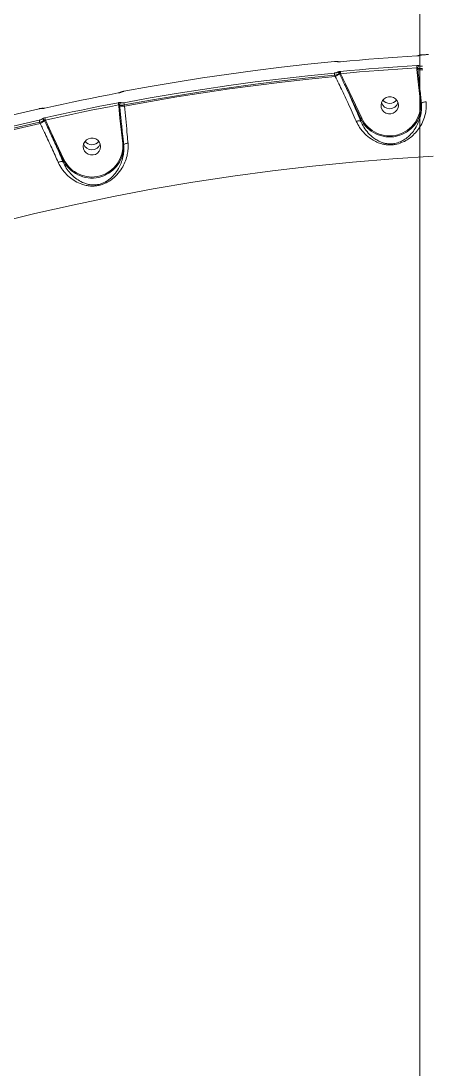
# Model space of a CAD drawing. Header units: millimetres. Extents: x -7151 to 6134, y -5040 to 5562.
# Drawn here: x -1178 to -964, y 342 to 885 of the extents above; entities that cross this region are included whole.
import ezdxf

# ---------------------------------------------------------------- set-up
doc = ezdxf.new("R2010")
doc.units = ezdxf.units.MM
doc.layers.add('DIKOM_ОБЪЕКТ', color=7, linetype='Continuous')

msp = doc.modelspace()

# ---------------------------------------------------------------- linework, layer by layer
at = {"layer": 'DIKOM_ОБЪЕКТ', "color": 7, "linetype": 'Continuous', "lineweight": 15}
for p, q in [((-971.095, 953.243), (-971.095, -846.757)), ((-1013.029, 863.819), (-1013.139, 863.819)), ((-1012.952, 863.833), (-1013.029, 863.819)), ((-972.781, 866.904), (-972.782, 866.895)), ((-969.813, 867.422), (-969.814, 867.413)), ((-966.617, 867.603), (-969.813, 867.422)), ((-966.617, 867.603), (-966.618, 867.594)), ((-972.627, 859.825), (-972.721, 860.697)), ((-971.98, 853.448), (-972.627, 859.825)), ((-972.219, 860.566), (-972.137, 859.804)), ((-1014.971, 856.226), (-1015.266, 856.851)), ((-1012.736, 857.611), (-1012.833, 857.816)), ((-970.831, 842.825), (-971.98, 853.448)), ((-971.611, 854.608), (-971.521, 853.764)), ((-1127.28, 847.662), (-1127.283, 847.652)), ((-1001.673, 834.231), (-1009.799, 851.454)), ((-1009.346, 851.749), (-1001.22, 834.525)), ((-1127.04, 840.97), (-1127.094, 841.47)), ((-1126.391, 834.579), (-1127.04, 840.97)), ((-1126.612, 841.526), (-1126.549, 840.949)), ((-1124.168, 841.493), (-1124.098, 840.844)), ((-1167.687, 831.864), (-1167.971, 832.466)), ((-1165.452, 833.248), (-1165.624, 833.613)), ((-1165.062, 833.647), (-1165.004, 833.525)), ((-1165.004, 833.525), (-1162.165, 827.606)), ((-1124.976, 821.49), (-1126.391, 834.579)), ((-1126.021, 835.727), (-1125.932, 834.896)), ((-1001.673, 832.948), (-1001.673, 834.231)), ((-1155.818, 812.896), (-1162.619, 827.312)), ((-1162.165, 827.606), (-1155.364, 813.191)), ((-1155.818, 811.888), (-1155.818, 812.896))]:
    msp.add_line(p, q, dxfattribs=at)
at = {"layer": 'DIKOM_ОБЪЕКТ', "color": 7, "linetype": 'Continuous', "lineweight": 15, "flags": 128}
for points in [[(-1015.363, 863.915), (-1029.058, 862.529), (-1042.737, 860.99), (-1056.397, 859.297), (-1070.036, 857.451), (-1083.654, 855.453), (-1097.247, 853.302), (-1110.815, 850.999), (-1124.355, 848.544)], [(-972.782, 866.895), (-977.725, 866.585), (-982.666, 866.256), (-987.605, 865.907), (-992.543, 865.538), (-997.48, 865.149), (-1002.415, 864.741), (-1007.348, 864.312), (-1012.279, 863.864)], [(-966.618, 867.594), (-967.018, 867.572), (-967.417, 867.55), (-967.817, 867.527), (-968.216, 867.505), (-968.616, 867.482), (-969.015, 867.459), (-969.415, 867.436), (-969.814, 867.413)], [(-1012.279, 858.816), (-1007.348, 859.264), (-1002.415, 859.693), (-997.48, 860.102), (-992.543, 860.491), (-987.605, 860.859), (-982.666, 861.208), (-977.725, 861.538), (-972.783, 861.847)], [(-972.721, 860.697), (-977.659, 860.388), (-982.596, 860.059), (-987.532, 859.71), (-992.466, 859.342), (-997.398, 858.953), (-1002.329, 858.545), (-1007.258, 858.116), (-1012.185, 857.668)], [(-1124.355, 842.626), (-1110.815, 845.081), (-1097.247, 847.384), (-1083.654, 849.535), (-1070.036, 851.533), (-1056.397, 853.379), (-1042.737, 855.071), (-1029.058, 856.611), (-1015.362, 857.997)], [(-1015.266, 856.851), (-1028.95, 855.466), (-1042.618, 853.928), (-1056.266, 852.237), (-1069.895, 850.393), (-1083.501, 848.396), (-1097.083, 846.247), (-1110.64, 843.946), (-1124.168, 841.493)], [(-1124.098, 840.844), (-1110.542, 843.303), (-1096.957, 845.609), (-1083.347, 847.762), (-1069.713, 849.762), (-1056.057, 851.609), (-1042.38, 853.302), (-1028.684, 854.841), (-1014.971, 856.226)], [(-1127.283, 847.652), (-1132.046, 846.739), (-1136.806, 845.807), (-1141.562, 844.857), (-1146.314, 843.887), (-1151.062, 842.899), (-1155.807, 841.892), (-1160.547, 840.867), (-1165.282, 839.822)], [(-1165.282, 834.774), (-1160.547, 835.819), (-1155.807, 836.844), (-1151.062, 837.851), (-1146.314, 838.839), (-1141.562, 839.809), (-1136.806, 840.759), (-1132.046, 841.691), (-1127.283, 842.604)], [(-982.415, 842.437), (-982.929, 843.592), (-983.753, 844.558), (-984.82, 845.255), (-986.044, 845.629), (-987.324, 845.648), (-988.559, 845.311), (-989.646, 844.645), (-990.5, 843.704), (-991.049, 842.565), (-991.251, 841.319), (-991.087, 840.068), (-990.573, 838.913), (-989.749, 837.947), (-988.682, 837.25), (-987.459, 836.876), (-986.178, 836.857), (-984.944, 837.194), (-983.856, 837.86), (-983.003, 838.801), (-982.453, 839.94), (-982.252, 841.186), (-982.415, 842.437)], [(-1168.194, 839.51), (-1181.66, 836.398), (-1195.089, 833.135), (-1208.479, 829.72), (-1221.828, 826.155), (-1235.135, 822.44), (-1248.399, 818.575), (-1261.616, 814.561), (-1274.786, 810.399)], [(-1127.094, 841.47), (-1131.854, 840.558), (-1136.61, 839.627), (-1141.361, 838.677), (-1146.11, 837.708), (-1150.854, 836.721), (-1155.594, 835.715), (-1160.33, 834.69), (-1165.062, 833.647)], [(-1274.786, 804.481), (-1261.616, 808.643), (-1248.399, 812.657), (-1235.135, 816.522), (-1221.828, 820.237), (-1208.479, 823.802), (-1195.089, 827.216), (-1181.66, 830.48), (-1168.194, 833.592)], [(-1167.971, 832.466), (-1181.426, 829.357), (-1194.844, 826.096), (-1208.223, 822.684), (-1221.561, 819.122), (-1234.857, 815.41), (-1248.11, 811.548), (-1261.316, 807.538), (-1274.475, 803.379)], [(-1274.404, 802.718), (-1261.219, 806.887), (-1247.986, 810.906), (-1234.707, 814.776), (-1221.385, 818.496), (-1208.019, 822.065), (-1194.614, 825.483), (-1181.169, 828.749), (-1167.687, 831.864)], [(-1136.559, 821.102), (-1137.074, 822.257), (-1137.898, 823.223), (-1138.965, 823.921), (-1140.188, 824.294), (-1141.469, 824.314), (-1142.703, 823.976), (-1143.791, 823.311), (-1144.644, 822.37), (-1145.194, 821.23), (-1145.395, 819.985), (-1145.232, 818.734), (-1144.718, 817.578), (-1143.893, 816.613), (-1142.827, 815.915), (-1141.603, 815.541), (-1140.322, 815.522), (-1139.088, 815.859), (-1138, 816.525), (-1137.147, 817.466), (-1136.598, 818.605), (-1136.396, 819.851), (-1136.559, 821.102)], [(-964.332, 814.929), (-985.143, 813.589), (-1005.927, 811.885), (-1026.676, 809.815), (-1047.385, 807.381), (-1068.046, 804.583), (-1088.653, 801.422), (-1109.2, 797.9), (-1129.68, 794.017), (-1150.086, 789.774), (-1170.411, 785.174), (-1190.65, 780.217)]]:
    msp.add_lwpolyline(points, dxfattribs=at)
at = {"layer": 'DIKOM_ОБЪЕКТ', "color": 7, "linetype": 'Continuous', "lineweight": 15}
for centre, radius, start, end in [((-1013.708, 862.923), 0.976, 71.05729, 96.71843), ((-971.266, 866.196), 0.961, 91.9656, 116.35172), ((-1013.766, 857.38), 1.03, 25.0303, 93.09602), ((-1013.72, 857.705), 1.218, 3.46917, 55.44604), ((-985.21, 860.454), 27.118, 183.4635, 185.89628), ((-930.738, 863.51), 42.077, 182.26577, 183.83399), ((-972.425, 858.816), 1.029, 73.75881, 101.35577), ((-971.202, 860.657), 1.021, 95.44661, 185.10622), ((-970.698, 864.738), 5.14, 253.74538, 281.36174), ((-988.733, 859.658), 26.681, 183.56939, 186.03928), ((-1017.506, 862.816), 7.06, 291.03923, 312.50571), ((-1012.167, 857.07), 0.785, 115.43739, 136.45069), ((-971.78, 852.724), 0.75, 66.6166, 105.39967), ((-1125.666, 847.161), 0.952, 99.27575, 134.91317), ((-1009.003, 850.724), 1.08, 108.4913, 137.46957), ((-1113.82, 844.266), 13.565, 187.03587, 191.89366), ((-1125.597, 841.623), 1.019, 102.58393, 185.45214), ((-1110.729, 844.289), 13.728, 186.95612, 191.7515), ((-986.785, 841.456), 16.013, 205.64811, 4.90286), ((-986.751, 844.022), 4.518, 198.37595, 341.62405), ((-986.751, 844.022), 4.518, 198.3746, 341.6254), ((-986.751, 846.738), 4.537, 218.01073, 321.98927), ((-970.632, 842.101), 0.75, 66.6166, 105.39967), ((-1166.503, 838.714), 0.983, 81.48656, 103.90999), ((-1126.837, 839.961), 1.029, 73.75881, 101.35577), ((-1125.111, 845.884), 5.14, 253.74538, 281.36174), ((-986.78, 841.406), 16.531, 205.72367, 359.16728), ((-1156.873, 835.246), 11.441, 188.31381, 194.06328), ((-1170.227, 838.461), 7.069, 291.05356, 312.49359), ((-1166.556, 833.17), 1.032, 25.3984, 100.24894), ((-1164.499, 832.21), 1.409, 111.02285, 132.53082), ((-1153.842, 836.426), 11.559, 188.21738, 193.91516), ((-1126.192, 833.857), 0.749, 66.5903, 105.42597), ((-1000.877, 833.501), 1.08, 108.51274, 137.48625), ((-1161.823, 826.582), 1.08, 108.49501, 137.47646), ((-1140.929, 820.121), 16.012, 205.6475, 4.9037), ((-1140.896, 822.688), 4.518, 198.37699, 341.62301), ((-1140.896, 822.688), 4.518, 198.37585, 341.62415), ((-1140.896, 825.404), 4.538, 218.01296, 321.98704), ((-1124.776, 820.765), 0.752, 66.65151, 105.38223), ((-1140.925, 820.071), 16.531, 205.7238, 359.16736), ((-1155.022, 812.167), 1.079, 108.48275, 137.48871)]:
    msp.add_arc(centre, radius, start, end, dxfattribs=at)
for points, knots in [([(-1013.822, 863.892), (-1013.864, 863.91), (-1013.948, 863.944), (-1014.266, 863.967), (-1014.689, 863.964), (-1015.079, 863.941), (-1015.308, 863.92), (-1015.363, 863.915)], [0, 0, 0, 0, 0.2250025, 0.4495767, 0.6803631, 0.9238539, 1, 1, 1, 1]), ([(-1013.326, 863.82), (-1013.37, 863.84), (-1013.491, 863.897), (-1013.738, 863.948), (-1014.118, 863.984), (-1014.696, 863.979), (-1015.156, 863.939), (-1015.361, 863.922)], [0, 0, 0, 0, 0.0685454, 0.1915391, 0.4302789, 0.7456366, 1, 1, 1, 1]), ([(-1013.139, 863.819), (-1013.217, 863.819), (-1013.432, 863.817), (-1013.695, 863.84), (-1013.78, 863.875), (-1013.822, 863.892)], [0, 0, 0, 0, 0.22282964, 0.61123247, 1, 1, 1, 1]), ([(-1013.051, 863.831), (-1013.053, 863.831), (-1013.158, 863.829), (-1013.285, 863.834), (-1013.403, 863.844), (-1013.41, 863.845), (-1013.413, 863.846)], [0, 0, 0, 0, 0.01168528, 0.49853206, 0.81446238, 1, 1, 1, 1]), ([(-1012.279, 863.864), (-1012.354, 863.857), (-1012.614, 863.834), (-1012.856, 863.825), (-1013.029, 863.819)], [0, 0, 0, 0, 0.2878492, 1, 1, 1, 1]), ([(-971.299, 867.156), (-971.304, 867.153), (-971.34, 867.124), (-971.483, 867.069), (-971.825, 866.995), (-972.276, 866.932), (-972.613, 866.907), (-972.782, 866.895)], [0, 0, 0, 0, 0.03730812, 0.27817228, 0.51902939, 0.75955032, 1, 1, 1, 1]), ([(-971.696, 867.049), (-971.695, 867.05), (-971.691, 867.051), (-971.736, 867.037), (-971.856, 867.01), (-972.086, 866.971), (-972.41, 866.93), (-972.662, 866.914), (-972.782, 866.906)], [0, 0, 0, 0, 0.036076, 0.1486256, 0.3009263, 0.506841, 0.7657492, 1, 1, 1, 1]), ([(-969.813, 867.421), (-969.847, 867.419), (-970.1, 867.407), (-970.585, 867.359), (-971.146, 867.258), (-971.465, 867.19), (-971.655, 867.077), (-971.691, 867.055)], [0, 0, 0, 0, 0.04418145, 0.33567627, 0.64529235, 0.93290784, 1, 1, 1, 1]), ([(-969.814, 867.413), (-969.983, 867.401), (-970.321, 867.377), (-970.772, 867.315), (-971.114, 867.244), (-971.258, 867.188), (-971.294, 867.16), (-971.299, 867.156)], [0, 0, 0, 0, 0.2404783, 0.4810116, 0.7218916, 0.9628086, 1, 1, 1, 1]), ([(-1015.362, 857.997), (-1015.177, 858.018), (-1014.808, 858.061), (-1014.325, 858.167), (-1013.961, 858.289), (-1013.868, 858.369), (-1013.822, 858.409)], [0, 0, 0, 0, 0.2565872, 0.5135988, 0.7611434, 1, 1, 1, 1]), ([(-1013.822, 858.409), (-1013.78, 858.446), (-1013.695, 858.52), (-1013.4, 858.626), (-1013.146, 858.682), (-1013.029, 858.708)], [0, 0, 0, 0, 0.3508434, 0.7013238, 1, 1, 1, 1]), ([(-1013.029, 858.708), (-1012.961, 858.721), (-1012.726, 858.766), (-1012.465, 858.795), (-1012.279, 858.816)], [0, 0, 0, 0, 0.2877115, 1, 1, 1, 1]), ([(-972.783, 861.847), (-972.757, 861.848), (-972.562, 861.859), (-972.2, 861.864), (-971.766, 861.833), (-971.434, 861.769), (-971.344, 861.705), (-971.299, 861.673)], [0, 0, 0, 0, 0.0371786, 0.277885, 0.5185723, 0.759152, 1, 1, 1, 1]), ([(-972.219, 860.566), (-972.235, 860.582), (-972.266, 860.614), (-972.379, 860.654), (-972.525, 860.683), (-972.647, 860.694), (-972.713, 860.696), (-972.721, 860.697)], [0, 0, 0, 0, 0.2402538, 0.4812716, 0.7222812, 0.962895, 1, 1, 1, 1]), ([(-969.756, 860.346), (-969.799, 860.343), (-970.122, 860.319), (-970.724, 860.3), (-971.444, 860.334), (-971.995, 860.423), (-972.145, 860.518), (-972.219, 860.566)], [0, 0, 0, 0, 0.0372403, 0.2780824, 0.5188419, 0.759357, 1, 1, 1, 1]), ([(-972.137, 859.804), (-972.102, 859.477), (-971.927, 857.844), (-971.723, 855.713), (-971.534, 853.907), (-971.483, 853.413)], [0, 0, 0, 0, 0.153659, 0.768304, 1, 1, 1, 1]), ([(-971.299, 861.673), (-971.254, 861.641), (-971.164, 861.578), (-970.831, 861.512), (-970.397, 861.479), (-970.035, 861.483), (-969.841, 861.493), (-969.815, 861.495)], [0, 0, 0, 0, 0.2407666, 0.4813782, 0.722094, 0.9628294, 1, 1, 1, 1]), ([(-1012.833, 857.816), (-1012.906, 857.745), (-1013.054, 857.6), (-1013.628, 857.334), (-1014.389, 857.068), (-1014.975, 856.923), (-1015.266, 856.851)], [0, 0, 0, 0, 0.242493, 0.4916641, 0.7472799, 1, 1, 1, 1]), ([(-1004.066, 832.973), (-1004.759, 834.534), (-1006.154, 837.681), (-1008.571, 842.938), (-1010.907, 847.89), (-1013.101, 852.436), (-1014.346, 854.959), (-1014.971, 856.226)], [0, 0, 0, 0, 0.2106475, 0.4247497, 0.6762112, 0.8373965, 1, 1, 1, 1]), ([(-1012.504, 857.779), (-1012.553, 857.792), (-1012.653, 857.819), (-1012.765, 857.835), (-1012.818, 857.828), (-1012.83, 857.819), (-1012.833, 857.816)], [0, 0, 0, 0, 0.3280392, 0.6786244, 0.9201571, 1, 1, 1, 1]), ([(-1009.799, 851.454), (-1010.655, 853.241), (-1011.639, 855.293), (-1012.61, 857.345), (-1012.736, 857.611)], [0, 0, 0, 0, 0.8702048, 1, 1, 1, 1]), ([(-1012.185, 857.668), (-1012.263, 857.698), (-1012.372, 857.739), (-1012.475, 857.77), (-1012.504, 857.779)], [0, 0, 0, 0, 0.7210064, 1, 1, 1, 1]), ([(-1012.185, 857.668), (-1012.094, 857.476), (-1011.157, 855.498), (-1010.205, 853.528), (-1009.346, 851.749)], [0, 0, 0, 0, 0.0973963, 1, 1, 1, 1]), ([(-970.334, 842.235), (-970.448, 843.37), (-970.69, 845.768), (-971.074, 849.512), (-971.346, 852.109), (-971.483, 853.413)], [0, 0, 0, 0, 0.30935599, 0.65321376, 1, 1, 1, 1]), ([(-1125.819, 848.101), (-1125.824, 848.096), (-1125.86, 848.063), (-1126.002, 847.99), (-1126.339, 847.874), (-1126.783, 847.754), (-1127.116, 847.686), (-1127.283, 847.652)], [0, 0, 0, 0, 0.0385325, 0.2781043, 0.518349, 0.7591569, 1, 1, 1, 1]), ([(-1126.19, 847.951), (-1126.189, 847.952), (-1126.187, 847.953), (-1126.236, 847.931), (-1126.363, 847.886), (-1126.6, 847.815), (-1126.923, 847.733), (-1127.168, 847.686), (-1127.28, 847.664)], [0, 0, 0, 0, 0.0469753, 0.1602232, 0.3152921, 0.5227857, 0.7810641, 1, 1, 1, 1]), ([(-1124.352, 848.552), (-1124.386, 848.546), (-1124.635, 848.502), (-1125.112, 848.391), (-1125.68, 848.228), (-1126.02, 848.068), (-1126.27, 847.923), (-1126.334, 847.837), (-1126.337, 847.834)], [0, 0, 0, 0, 0.0403975, 0.3036723, 0.5809364, 0.8622533, 0.9942075, 1, 1, 1, 1]), ([(-1124.355, 848.544), (-1124.522, 848.511), (-1124.854, 848.444), (-1125.299, 848.326), (-1125.636, 848.211), (-1125.778, 848.138), (-1125.814, 848.105), (-1125.819, 848.101)], [0, 0, 0, 0, 0.240616, 0.4813979, 0.7215701, 0.9612452, 1, 1, 1, 1]), ([(-1009.799, 851.454), (-1009.176, 850.09), (-1007.925, 847.348), (-1005.922, 842.852), (-1003.793, 837.981), (-1002.384, 834.635), (-1001.673, 832.948)], [0, 0, 0, 0, 0.2160685, 0.4341084, 0.7147653, 1, 1, 1, 1]), ([(-1127.283, 842.604), (-1127.254, 842.61), (-1127.059, 842.646), (-1126.701, 842.696), (-1126.277, 842.719), (-1125.952, 842.696), (-1125.863, 842.644), (-1125.819, 842.618)], [0, 0, 0, 0, 0.0426504, 0.2824222, 0.5216234, 0.760749, 1, 1, 1, 1]), ([(-1125.819, 842.618), (-1125.775, 842.592), (-1125.686, 842.539), (-1125.361, 842.515), (-1124.937, 842.536), (-1124.578, 842.585), (-1124.384, 842.621), (-1124.355, 842.626)], [0, 0, 0, 0, 0.2393706, 0.4786431, 0.7179182, 0.9577155, 1, 1, 1, 1]), ([(-967.906, 843.095), (-967.858, 842.218), (-967.76, 840.463), (-968.103, 837.455), (-968.982, 834.18), (-970.577, 830.781), (-972.682, 827.73), (-975.109, 825.246), (-977.728, 823.303), (-980.561, 821.826), (-983.352, 820.991), (-985.791, 820.716), (-987.679, 820.722), (-989.543, 820.959), (-991.715, 821.487), (-994.059, 822.416), (-996.885, 824.055), (-999.73, 826.431), (-1002.298, 829.5), (-1003.513, 831.886), (-1004.066, 832.973)], [0, 0, 0, 0, 0.0450775, 0.0901813, 0.1588879, 0.2276828, 0.2984018, 0.3691113, 0.4250479, 0.4808206, 0.5408202, 0.5713835, 0.6019548, 0.6344647, 0.6670313, 0.7198473, 0.7727712, 0.852886, 0.9329877, 1, 1, 1, 1]), ([(-1001.674, 832.949), (-1001.674, 832.948), (-1001.237, 831.912), (-1000.11, 829.709), (-997.914, 826.798), (-995.458, 824.541), (-992.988, 822.95), (-990.97, 822.046), (-989.06, 821.514), (-987.159, 821.229), (-985.466, 821.266), (-983.362, 821.595), (-981.199, 822.3), (-978.773, 823.688), (-976.517, 825.513), (-974.43, 827.851), (-972.623, 830.7), (-971.244, 833.884), (-970.504, 836.94), (-970.179, 839.757), (-970.334, 841.418), (-970.334, 842.235), (-970.334, 842.235)], [0, 0, 0, 0, 0.0000501, 0.068789, 0.1496478, 0.2325768, 0.2845331, 0.3375282, 0.3680247, 0.3993637, 0.4434858, 0.4558798, 0.5124429, 0.5666895, 0.6227751, 0.6942107, 0.7670889, 0.8368618, 0.9083345, 0.9537629, 0.9999764, 1, 1, 1, 1]), ([(-970.334, 842.235), (-970.318, 842.306), (-970.286, 842.447), (-969.888, 842.671), (-969.28, 842.872), (-968.621, 843.006), (-968.149, 843.07), (-967.952, 843.09), (-967.906, 843.095)], [0, 0, 0, 0, 0.2123693, 0.4246713, 0.6369957, 0.8493683, 0.9654863, 1, 1, 1, 1]), ([(-1166.192, 839.645), (-1166.24, 839.663), (-1166.366, 839.709), (-1166.595, 839.733), (-1166.939, 839.733), (-1167.46, 839.666), (-1167.98, 839.572), (-1168.244, 839.506), (-1168.293, 839.493)], [0, 0, 0, 0, 0.0680754, 0.1806922, 0.3681321, 0.6720891, 0.9388223, 1, 1, 1, 1]), ([(-1166.739, 839.669), (-1166.78, 839.681), (-1166.862, 839.707), (-1167.174, 839.69), (-1167.589, 839.633), (-1167.952, 839.564), (-1168.156, 839.519), (-1168.194, 839.51)], [0, 0, 0, 0, 0.2340592, 0.4679482, 0.7039888, 0.9449129, 1, 1, 1, 1]), ([(-1165.282, 839.822), (-1165.321, 839.814), (-1165.525, 839.769), (-1165.889, 839.701), (-1166.304, 839.646), (-1166.617, 839.63), (-1166.699, 839.656), (-1166.739, 839.669)], [0, 0, 0, 0, 0.0557379, 0.2967538, 0.532616, 0.766196, 1, 1, 1, 1]), ([(-1165.361, 839.817), (-1165.44, 839.8), (-1165.661, 839.751), (-1165.968, 839.703), (-1166.203, 839.676), (-1166.316, 839.672), (-1166.322, 839.673), (-1166.324, 839.673)], [0, 0, 0, 0, 0.174817, 0.4858754, 0.7378005, 0.906114, 1, 1, 1, 1]), ([(-1126.612, 841.526), (-1126.627, 841.536), (-1126.657, 841.557), (-1126.764, 841.556), (-1126.904, 841.531), (-1127.021, 841.496), (-1127.084, 841.474), (-1127.094, 841.47)], [0, 0, 0, 0, 0.2367093, 0.4744383, 0.7137425, 0.9568142, 1, 1, 1, 1]), ([(-1124.168, 841.493), (-1124.217, 841.485), (-1124.542, 841.437), (-1125.14, 841.373), (-1125.849, 841.353), (-1126.391, 841.4), (-1126.538, 841.484), (-1126.612, 841.526)], [0, 0, 0, 0, 0.0422775, 0.2820104, 0.5212633, 0.7606466, 1, 1, 1, 1]), ([(-1126.549, 840.949), (-1126.515, 840.623), (-1126.34, 838.99), (-1126.135, 836.854), (-1125.946, 835.043), (-1125.894, 834.544)], [0, 0, 0, 0, 0.1533104, 0.7665828, 1, 1, 1, 1]), ([(-1124.098, 840.844), (-1123.873, 838.64), (-1123.417, 834.167), (-1122.81, 827.981), (-1122.413, 823.837), (-1122.237, 821.968), (-1122.211, 821.688)], [0, 0, 0, 0, 0.3434997, 0.6969407, 0.954531, 1, 1, 1, 1]), ([(-1168.194, 833.592), (-1168.024, 833.634), (-1167.684, 833.718), (-1167.235, 833.875), (-1166.903, 834.033), (-1166.773, 834.135), (-1166.743, 834.181), (-1166.739, 834.186)], [0, 0, 0, 0, 0.2458212, 0.4918036, 0.7342576, 0.9716014, 1, 1, 1, 1]), ([(-1165.624, 833.613), (-1165.629, 833.605), (-1165.68, 833.528), (-1165.891, 833.35), (-1166.428, 833.054), (-1167.151, 832.74), (-1167.698, 832.557), (-1167.971, 832.466)], [0, 0, 0, 0, 0.02859071, 0.26710353, 0.51017769, 0.7556768, 1, 1, 1, 1]), ([(-1158.369, 811.734), (-1158.902, 812.946), (-1159.974, 815.383), (-1161.665, 819.119), (-1163.392, 822.863), (-1165.391, 827.12), (-1166.836, 830.106), (-1167.687, 831.864)], [0, 0, 0, 0, 0.1872842, 0.3765504, 0.5570054, 0.7391934, 1, 1, 1, 1]), ([(-1166.739, 834.186), (-1166.736, 834.191), (-1166.706, 834.236), (-1166.576, 834.337), (-1166.243, 834.494), (-1165.793, 834.65), (-1165.452, 834.733), (-1165.282, 834.774)], [0, 0, 0, 0, 0.0279221, 0.2650373, 0.5078037, 0.7540028, 1, 1, 1, 1]), ([(-1165.062, 833.647), (-1165.128, 833.655), (-1165.258, 833.67), (-1165.433, 833.671), (-1165.557, 833.655), (-1165.606, 833.633), (-1165.62, 833.618), (-1165.623, 833.615), (-1165.624, 833.613)], [0, 0, 0, 0, 0.2630681, 0.5158904, 0.7520717, 0.9409605, 0.9740889, 1, 1, 1, 1]), ([(-1162.619, 827.312), (-1162.76, 827.61), (-1163.465, 829.104), (-1164.424, 831.077), (-1165.219, 832.758), (-1165.452, 833.248)], [0, 0, 0, 0, 0.1504162, 0.7521216, 1, 1, 1, 1]), ([(-1124.478, 820.691), (-1124.678, 822.694), (-1125.003, 825.954), (-1125.483, 830.622), (-1125.756, 833.233), (-1125.894, 834.544)], [0, 0, 0, 0, 0.442699, 0.7201654, 1, 1, 1, 1]), ([(-1001.674, 832.949), (-1001.766, 833.036), (-1001.949, 833.21), (-1002.517, 833.293), (-1003.201, 833.23), (-1003.744, 833.088), (-1004.022, 832.989), (-1004.066, 832.973)], [0, 0, 0, 0, 0.24626562, 0.49251055, 0.7387512, 0.95805901, 1, 1, 1, 1]), ([(-1001.673, 832.948), (-1001.673, 832.948), (-1001.673, 832.948), (-1001.674, 832.948), (-1001.674, 832.949)], [0, 0, 0, 0, 0.5645676, 1, 1, 1, 1]), ([(-1162.619, 827.312), (-1162.05, 826.065), (-1160.909, 823.561), (-1159.195, 819.714), (-1157.476, 815.788), (-1156.373, 813.193), (-1155.818, 811.888)], [0, 0, 0, 0, 0.2380437, 0.478162, 0.7377098, 1, 1, 1, 1]), ([(-1122.211, 821.688), (-1122.191, 821.43), (-1122.095, 820.158), (-1122.173, 817.894), (-1122.714, 814.793), (-1123.756, 811.68), (-1125.456, 808.398), (-1127.821, 805.245), (-1130.833, 802.568), (-1133.74, 800.902), (-1136.102, 800.044), (-1137.955, 799.604), (-1139.825, 799.403), (-1141.858, 799.419), (-1143.992, 799.719), (-1146.677, 800.467), (-1149.606, 801.819), (-1152.667, 803.977), (-1155.388, 806.719), (-1157.261, 809.406), (-1158.112, 811.195), (-1158.369, 811.734)], [0, 0, 0, 0, 0.0134549, 0.066323, 0.1192324, 0.1832742, 0.2473524, 0.3264808, 0.4053645, 0.46786, 0.4990988, 0.5303024, 0.5614436, 0.5926242, 0.6345148, 0.6764897, 0.7480873, 0.819759, 0.8939574, 0.9680647, 1, 1, 1, 1]), ([(-1155.818, 811.889), (-1155.818, 811.888), (-1155.626, 811.359), (-1154.796, 809.739), (-1153.198, 807.161), (-1150.813, 804.571), (-1148.132, 802.475), (-1145.6, 801.143), (-1143.238, 800.371), (-1141.396, 800.043), (-1139.607, 799.983), (-1137.646, 800.172), (-1136.011, 800.637), (-1134.009, 801.488), (-1131.751, 802.878), (-1129.193, 805.362), (-1127.175, 808.281), (-1125.73, 811.344), (-1124.86, 814.237), (-1124.401, 817.14), (-1124.389, 819.246), (-1124.446, 820.454), (-1124.479, 820.69), (-1124.479, 820.691)], [0, 0, 0, 0, 0.0000404, 0.0326044, 0.107719, 0.1849012, 0.2566619, 0.3299812, 0.3703902, 0.4116913, 0.4402777, 0.4699612, 0.5164107, 0.5278416, 0.5878094, 0.6656758, 0.7465777, 0.8117625, 0.878058, 0.931752, 0.9864079, 0.9999669, 1, 1, 1, 1]), ([(-1124.479, 820.691), (-1124.464, 820.779), (-1124.435, 820.954), (-1124.041, 821.224), (-1123.437, 821.46), (-1122.825, 821.6), (-1122.405, 821.665), (-1122.257, 821.682), (-1122.211, 821.688)], [0, 0, 0, 0, 0.22051565, 0.44096728, 0.66146991, 0.88194255, 0.96353217, 1, 1, 1, 1]), ([(-1155.818, 811.889), (-1155.905, 811.964), (-1156.079, 812.115), (-1156.634, 812.167), (-1157.333, 812.079), (-1157.9, 811.913), (-1158.243, 811.784), (-1158.325, 811.751), (-1158.369, 811.734)], [0, 0, 0, 0, 0.2316135, 0.4632094, 0.6948523, 0.9265031, 0.9609977, 1, 1, 1, 1]), ([(-1155.818, 811.888), (-1155.818, 811.888), (-1155.818, 811.888), (-1155.818, 811.888), (-1155.818, 811.889)], [0, 0, 0, 0, 0.62791, 1, 1, 1, 1]), ([(-1140.851, 23.458), (-1142.387, 25.374), (-1146.527, 30.535), (-1153.685, 39.741), (-1162.414, 51.275), (-1171.679, 63.833), (-1181.463, 77.395), (-1191.744, 91.944), (-1202.296, 107.157), (-1213.077, 122.967), (-1224.039, 139.295), (-1235.362, 156.406), (-1247.022, 174.274), (-1258.983, 192.855), (-1270.985, 211.738), (-1282.983, 230.852), (-1294.938, 250.122), (-1307.044, 269.861), (-1319.264, 290.02), (-1331.558, 310.537), (-1343.513, 330.722), (-1355.096, 350.502), (-1366.285, 369.821), (-1377.403, 389.233), (-1388.41, 408.677), (-1399.266, 428.092), (-1409.88, 447.312), (-1420.213, 466.273), (-1430.232, 484.917), (-1439.965, 503.298), (-1449.364, 521.34), (-1458.389, 538.97), (-1466.841, 555.801), (-1474.703, 571.793), (-1481.975, 586.928), (-1488.774, 601.449), (-1495.058, 615.285), (-1500.778, 628.347), (-1505.556, 639.703), (-1508.188, 646.339), (-1509.353, 649.274)], [0, 0, 0, 0, 0.0156514, 0.0421673, 0.0687038, 0.0952198, 0.1225059, 0.1498143, 0.1771006, 0.2036164, 0.2301527, 0.2566689, 0.2839551, 0.3112633, 0.3385495, 0.3650656, 0.391602, 0.4181179, 0.4454042, 0.4727126, 0.4999987, 0.52556, 0.5511395, 0.5767008, 0.6029495, 0.6292179, 0.6554665, 0.6819828, 0.7085191, 0.7350351, 0.7623214, 0.7896298, 0.8169162, 0.8434321, 0.8699688, 0.8964848, 0.9237707, 0.9510796, 0.9783656, 1, 1, 1, 1])]:
    msp.add_open_spline(points, degree=3, knots=knots, dxfattribs=at)

doc.saveas('drawing.dxf')
